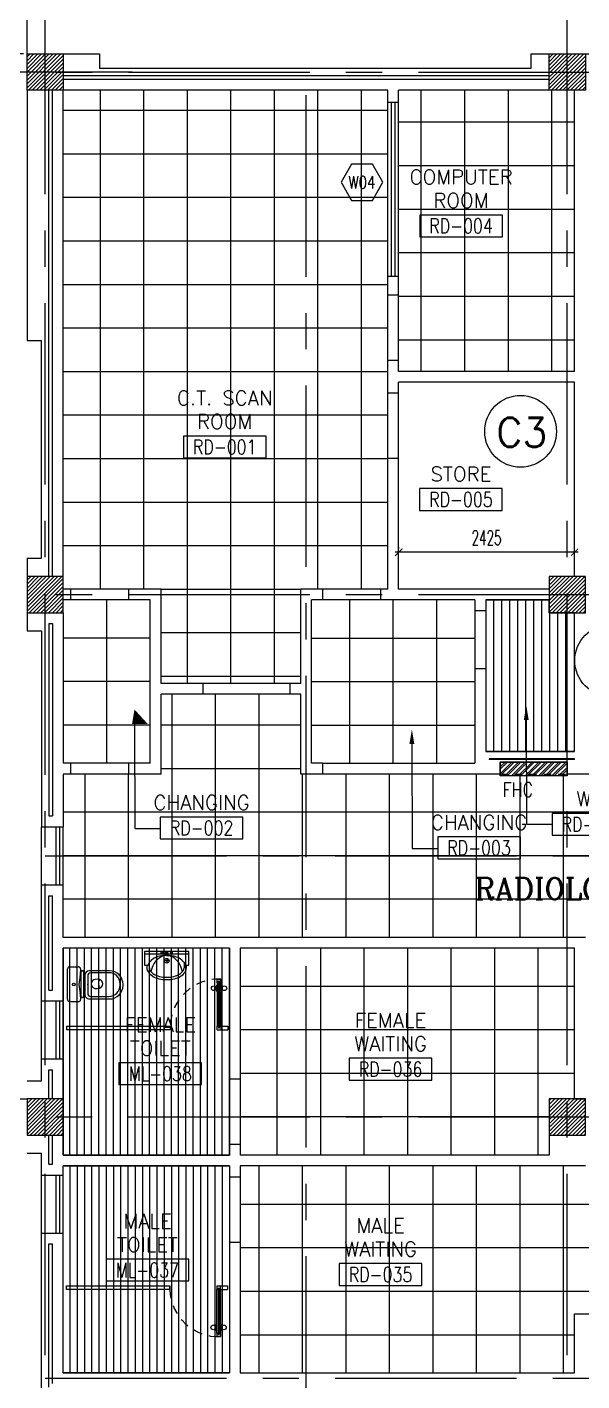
# Model space of a CAD drawing. Extents: x 417820 to 418166, y 43448 to 43632.
# Drawn here: x 417831.21 to 417838.86, y 43507.66 to 43526.31 of the extents above; entities that cross this region are included whole.
import ezdxf
from ezdxf.enums import TextEntityAlignment as Align

# ---------------------------------------------------------------- set-up
doc = ezdxf.new("R2010")
doc.units = 0
doc.header["$MEASUREMENT"] = 0
doc.header["$PDMODE"] = 3
doc.header["$PDSIZE"] = 0.1
for name, pattern in [('CENTERX2', [4, 2.5, -0.5, 0.5, -0.5]), ('HIDDEN', [0.375, 0.25, -0.125]), ('HIDDEN2', [0.1875, 0.125, -0.0625])]:
    doc.linetypes.add(name, pattern=pattern)
doc.layers.get('0').update_dxf_attribs({"linetype": 'CONTINUOUS'})
doc.layers.get('DEFPOINTS').update_dxf_attribs({"linetype": 'CONTINUOUS'})
for name, color, linetype in [('AX-DIM', 4, 'CONTINUOUS'), ('AXES', 11, 'CENTERX2'), ('CANOPY-LN', 3, 'CONTINUOUS'), ('CEILING', 4, 'CONTINUOUS'), ('ceiling-marker', 6, 'CONTINUOUS'), ('COL', 2, 'CONTINUOUS'), ('DIM', 4, 'CONTINUOUS'), ('DOOR', 11, 'CONTINUOUS'), ('FHC', 2, 'CONTINUOUS'), ('HAT', 8, 'CONTINUOUS'), ('IND-ES-TXT', 4, 'CONTINUOUS'), ('INSUL', 7, 'CONTINUOUS'), ('PART', 9, 'CONTINUOUS'), ('RM-BOX', 11, 'CONTINUOUS'), ('RM-IND', 5, 'CONTINUOUS'), ('RM-NAME', 11, 'CONTINUOUS'), ('RM-NO', 11, 'CONTINUOUS'), ('SHAFT', 7, 'CONTINUOUS'), ('SUNI-FUR', 3, 'CONTINUOUS'), ('TXT', 2, 'CONTINUOUS'), ('WALL', 2, 'CONTINUOUS'), ('WIN', 5, 'CONTINUOUS'), ('WIN-BOX', 3, 'CONTINUOUS'), ('WIN-NO', 5, 'CONTINUOUS')]:
    doc.layers.add(name, color=color, linetype=linetype)
doc.styles.add('ROMANC', font='romanc', dxfattribs={"height": 0.1})
doc.styles.add('ROMANS', font='ROMANS.shx', dxfattribs={"width": 0.6})
doc.dimstyles.new('STANDARD in', dxfattribs={"dimtxt": 0.2, "dimasz": 0.1, "dimexe": 0.07, "dimexo": 0.05, "dimgap": 0.1, "dimtad": 1, "dimdec": 0, "dimlfac": 1000, "dimzin": 0, "dimdsep": 46, "dimtxsty": 'ROMANS', "dimblk": 'ARCHTICK', "dimcen": 0.05, "dimdle": 0.05, "dimclrd": 4, "dimclre": 4, "dimclrt": 2, "dimadec": 0, "dimazin": 0, "dimtfac": 1, "dimtdec": 0, "dimtmove": 2, "dimatfit": 3, "dimldrblk": 'ARCHTICK', "dimfxl": 0, "dimtolj": 1, "dimtzin": 0, "dimarcsym": 0})

# ---------------------------------------------------------------- blocks, each defined once
blk = doc.blocks.new('_ARCHTICK')
at = {"color": 0, "linetype": 'ByBlock', "const_width": 0.15}
blk.add_lwpolyline([(-0.5, -0.5), (0.5, 0.5)], dxfattribs=at)
blk = doc.blocks.new('*D179')
at = {"layer": 'AX-DIM', "color": 4, "lineweight": -2}
for p, q in [((417831.207, 43525.809), (417831.207, 43538.007)), ((417906.523, 43536.567), (417906.523, 43538.007)), ((417831.157, 43537.937), (417906.573, 43537.937))]:
    blk.add_line(p, q, dxfattribs=at)
at = {"layer": 'DEFPOINTS', "color": 0}
for p in [(417906.523, 43537.937), (417906.523, 43536.517), (417831.207, 43525.759)]:
    blk.add_point(p, dxfattribs=at)
at = {"layer": 'AX-DIM', "color": 4, "lineweight": -2, "xscale": 0.1, "yscale": 0.1, "zscale": 0.1, "rotation": 180}
blk.add_blockref('_ARCHTICK', (417831.207, 43537.937), dxfattribs=at)
at = {"layer": 'AX-DIM', "color": 4, "lineweight": -2, "xscale": 0.1, "yscale": 0.1, "zscale": 0.1}
blk.add_blockref('_ARCHTICK', (417906.523, 43537.937), dxfattribs=at)
at = {"layer": 'AX-DIM', "color": 2, "insert": (417868.865, 43538.137), "char_height": 0.2, "attachment_point": 5, "style": 'ROMANS'}
blk.add_mtext('\\A1;75316', dxfattribs=at)
blk = doc.blocks.new('*D114')
at = {"layer": 'AX-DIM', "color": 4, "lineweight": -2}
for p, q in [((417831.157, 43525.944), (417821.235, 43525.944)), ((417821.305, 43466.574), (417821.305, 43525.994)), ((417831.157, 43466.624), (417821.235, 43466.624))]:
    blk.add_line(p, q, dxfattribs=at)
at = {"layer": 'DEFPOINTS', "color": 0}
for p in [(417821.305, 43525.944), (417831.207, 43525.944), (417831.207, 43466.624)]:
    blk.add_point(p, dxfattribs=at)
at = {"layer": 'AX-DIM', "color": 4, "lineweight": -2, "xscale": 0.1, "yscale": 0.1, "zscale": 0.1}
for p, rotation in [((417821.305, 43525.944), 90), ((417821.305, 43466.624), 270)]:
    blk.add_blockref('_ARCHTICK', p, dxfattribs=dict(at, rotation=rotation))
at = {"layer": 'AX-DIM', "color": 2, "insert": (417821.105, 43496.284), "char_height": 0.2, "attachment_point": 5, "rotation": 90, "style": 'ROMANS'}
blk.add_mtext('\\A1;59320', dxfattribs=at)
blk = doc.blocks.new('*D201')
at = {"layer": 'AX-DIM', "color": 4, "lineweight": -2}
for p, q in [((417825.982, 43522.464), (417825.982, 43538.007)), ((417831.207, 43525.809), (417831.207, 43538.007)), ((417825.932, 43537.937), (417831.257, 43537.937))]:
    blk.add_line(p, q, dxfattribs=at)
at = {"layer": 'DEFPOINTS', "color": 0}
for p in [(417831.207, 43537.937), (417831.207, 43525.759), (417825.982, 43522.414)]:
    blk.add_point(p, dxfattribs=at)
at = {"layer": 'AX-DIM', "color": 4, "lineweight": -2, "xscale": 0.1, "yscale": 0.1, "zscale": 0.1, "rotation": 180}
blk.add_blockref('_ARCHTICK', (417825.982, 43537.937), dxfattribs=at)
at = {"layer": 'AX-DIM', "color": 4, "lineweight": -2, "xscale": 0.1, "yscale": 0.1, "zscale": 0.1}
blk.add_blockref('_ARCHTICK', (417831.207, 43537.937), dxfattribs=at)
at = {"layer": 'AX-DIM', "color": 2, "insert": (417828.594, 43538.137), "char_height": 0.2, "attachment_point": 5, "style": 'ROMANS'}
blk.add_mtext('\\A1;5225', dxfattribs=at)
blk = doc.blocks.new('*X83')
at = {"color": 0}
for p, q in [((24139, 55110), (24630, 55601)), ((24139, 55164), (24577, 55601)), ((24139, 55217), (24524, 55601)), ((24139, 55270), (24471, 55601)), ((24139, 55323), (24418, 55601)), ((24139, 55376), (24365, 55601)), ((24139, 55429), (24312, 55601)), ((24139, 55482), (24258, 55601)), ((24139, 55535), (24205, 55601)), ((24139, 55588), (24152, 55601)), ((24183, 55101), (24639, 55557)), ((24236, 55101), (24639, 55504)), ((24289, 55101), (24639, 55451)), ((24342, 55101), (24639, 55398)), ((24395, 55101), (24639, 55345)), ((24448, 55101), (24639, 55292)), ((24501, 55101), (24639, 55239)), ((24554, 55101), (24639, 55186)), ((24607, 55101), (24639, 55133))]:
    blk.add_line(p, q, dxfattribs=at)
blk = doc.blocks.new('COL50')
at = {"layer": 'COL'}
blk.add_lwpolyline([(-250, 250), (-250, -250), (250, -250), (250, 250)], close=True, dxfattribs=at)
blk = doc.blocks.new('*X82')
at = {"color": 0}
for p, q in [((31339, 55151), (31789, 55601)), ((31339, 55204), (31736, 55601)), ((31339, 55257), (31683, 55601)), ((31339, 55310), (31630, 55601)), ((31339, 55363), (31577, 55601)), ((31339, 55416), (31524, 55601)), ((31339, 55469), (31471, 55601)), ((31339, 55522), (31418, 55601)), ((31339, 55575), (31365, 55601)), ((31342, 55101), (31839, 55598)), ((31395, 55101), (31839, 55545)), ((31448, 55101), (31839, 55492)), ((31501, 55101), (31839, 55439)), ((31554, 55101), (31839, 55386)), ((31607, 55101), (31839, 55333)), ((31660, 55101), (31839, 55280)), ((31713, 55101), (31839, 55227)), ((31766, 55101), (31839, 55174)), ((31820, 55101), (31839, 55121))]:
    blk.add_line(p, q, dxfattribs=at)
blk = doc.blocks.new('*X84')
at = {"color": 0}
for p, q in [((24139, 62323), (24617, 62801)), ((24139, 62376), (24564, 62801)), ((24139, 62429), (24511, 62801)), ((24139, 62482), (24458, 62801)), ((24139, 62535), (24405, 62801)), ((24139, 62588), (24352, 62801)), ((24139, 62641), (24299, 62801)), ((24139, 62694), (24246, 62801)), ((24139, 62747), (24193, 62801)), ((24170, 62301), (24639, 62770)), ((24223, 62301), (24639, 62717)), ((24276, 62301), (24639, 62664)), ((24329, 62301), (24639, 62611)), ((24382, 62301), (24639, 62558)), ((24435, 62301), (24639, 62505)), ((24488, 62301), (24639, 62452)), ((24541, 62301), (24639, 62399)), ((24595, 62301), (24639, 62346))]:
    blk.add_line(p, q, dxfattribs=at)
blk = doc.blocks.new('RM1')
at = {"layer": 'RM-BOX'}
blk.add_lwpolyline([(570, -200), (-570, -200), (-570, -500), (570, -500)], close=True, dxfattribs=at)
at = {"layer": 'RM-NAME', "style": 'ROMANS'}
for tag, p in [('ROOMNAME1', (0, 324)), ('ROOMNAME2', (0, 0))]:
    blk.add_attdef(tag, text='', height=200, dxfattribs=at).set_placement(p, align=Align.MIDDLE)
at = {"layer": 'RM-NO', "style": 'ROMANS', "width": 0.8}
blk.add_attdef('ROOMNO', text='', height=200, dxfattribs=at).set_placement((0, -350), align=Align.MIDDLE)
blk = doc.blocks.new('*X86')
at = {"color": 0}
for p, q in [((24139, 69535), (24605, 70001)), ((24139, 69589), (24552, 70001)), ((24139, 69642), (24499, 70001)), ((24139, 69695), (24446, 70001)), ((24139, 69748), (24393, 70001)), ((24139, 69801), (24340, 70001)), ((24139, 69854), (24287, 70001)), ((24139, 69907), (24234, 70001)), ((24139, 69960), (24180, 70001)), ((24158, 69501), (24639, 69982)), ((24211, 69501), (24639, 69929)), ((24264, 69501), (24639, 69876)), ((24317, 69501), (24639, 69823)), ((24370, 69501), (24639, 69770)), ((24423, 69501), (24639, 69717)), ((24476, 69501), (24639, 69664)), ((24529, 69501), (24639, 69611)), ((24582, 69501), (24639, 69558)), ((24635, 69501), (24639, 69505))]:
    blk.add_line(p, q, dxfattribs=at)
blk = doc.blocks.new('*X85')
at = {"color": 0}
for p, q in [((31339, 62310), (31830, 62801)), ((31339, 62364), (31777, 62801)), ((31339, 62417), (31724, 62801)), ((31339, 62470), (31671, 62801)), ((31339, 62523), (31618, 62801)), ((31339, 62576), (31565, 62801)), ((31339, 62629), (31512, 62801)), ((31339, 62682), (31458, 62801)), ((31339, 62735), (31405, 62801)), ((31339, 62788), (31352, 62801)), ((31383, 62301), (31839, 62757)), ((31436, 62301), (31839, 62704)), ((31489, 62301), (31839, 62651)), ((31542, 62301), (31839, 62598)), ((31595, 62301), (31839, 62545)), ((31648, 62301), (31839, 62492)), ((31701, 62301), (31839, 62439)), ((31754, 62301), (31839, 62386)), ((31807, 62301), (31839, 62333))]:
    blk.add_line(p, q, dxfattribs=at)
blk = doc.blocks.new('WW1')
at = {"layer": 'WIN-BOX'}
blk.add_lwpolyline([(144, -250), (289, 0), (144, 250), (-144, 250), (-289, 0), (-144, -250)], close=True, dxfattribs=at)
at = {"layer": 'WIN-NO', "style": 'ROMANS', "width": 0.8}
blk.add_attdef('W00', text='', height=170, dxfattribs=at).set_placement((0, 0), align=Align.MIDDLE)
blk = doc.blocks.new('*X87')
at = {"color": 0}
for p, q in [((31339, 69523), (31817, 70001)), ((31339, 69576), (31764, 70001)), ((31339, 69629), (31711, 70001)), ((31339, 69682), (31658, 70001)), ((31339, 69735), (31605, 70001)), ((31339, 69788), (31552, 70001)), ((31339, 69841), (31499, 70001)), ((31339, 69894), (31446, 70001)), ((31339, 69947), (31393, 70001)), ((31370, 69501), (31839, 69970)), ((31423, 69501), (31839, 69917)), ((31476, 69501), (31839, 69864)), ((31529, 69501), (31839, 69811)), ((31582, 69501), (31839, 69758)), ((31635, 69501), (31839, 69705)), ((31688, 69501), (31839, 69652)), ((31741, 69501), (31839, 69599)), ((31795, 69501), (31839, 69546))]:
    blk.add_line(p, q, dxfattribs=at)
blk = doc.blocks.new('2')
at = {"layer": 'SUNI-FUR', "linetype": 'Continuous'}
for p, q in [((0.014, 0.765), (0.004, 0.765)), ((-0.185, 0.576), (-0.185, 0.3)), ((-0.159, 0.57), (-0.159, 0.32)), ((0.016, 0.724), (-0.003, 0.724)), ((0.168, 0.32), (0.168, 0.57)), ((0.203, 0.3), (0.203, 0.576)), ((-0.065, 0.438), (-0.07, 0.406)), ((-0.07, 0.406), (-0.065, 0.375)), ((-0.005, 0.487), (-0.029, 0.481)), ((0.019, 0.481), (-0.005, 0.487)), ((0.06, 0.406), (0.055, 0.438)), ((0.057, 0.377), (0.06, 0.406)), ((-0.186, 0.199), (-0.186, 0.208)), ((-0.176, 0.218), (0.172, 0.218)), ((0.172, 0.189), (-0.176, 0.189)), ((-0.122, 0.237), (0.009, 0.237)), ((-0.113, 0.279), (0.008, 0.279)), ((-0.029, 0.331), (-0.005, 0.326)), ((-0.005, 0.326), (0.019, 0.331)), ((0.001, 0.279), (0.123, 0.279)), ((0.008, 0.279), (0.001, 0.279)), ((0.009, 0.237), (0.14, 0.237)), ((0.182, 0.208), (0.182, 0.199)), ((-0.241, 0.03), (-0.241, 0.15)), ((-0.211, 0.18), (-0.17, 0.18)), ((0.211, 0), (-0.211, 0)), ((0.174, 0.18), (0.211, 0.18)), ((0.174, 0.18), (0.174, 0.18)), ((0.241, 0.15), (0.241, 0.03))]:
    blk.add_line(p, q, dxfattribs=at)
blk.add_circle((0.002, 0.087), 0.0184, dxfattribs=at)
for centre, radius, start, end in [((0.004, 0.576), 0.189, 90, 180), ((0.014, 0.576), 0.189, 0, 90), ((-0.005, 0.57), 0.154, 90, 180), ((0.014, 0.57), 0.154, 0, 90), ((0.013, 0.412), 0.082, 141.0758, 161.504), ((0.013, 0.401), 0.082, 198.496, 218.9242), ((-0.007, 0.537), 0.112, 239.4234, 302.9162), ((0.002, 0.421), 0.0682, 117.1532, 141.0758), ((-0.012, 0.421), 0.0682, 38.9242, 62.8468), ((-0.023, 0.412), 0.082, 18.496, 38.9242), ((-0.029, 0.406), 0.0901, 321.0758, 341.504), ((-0.176, 0.208), 0.01, 90, 180), ((-0.176, 0.199), 0.01, 180, 270), ((-0.122, 0.3), 0.063, 180, 270), ((-0.116, 0.322), 0.0432, 183.5129, 273.5129), ((0.002, 0.392), 0.0682, 218.9242, 242.8468), ((-0.012, 0.392), 0.0682, 297.1532, 321.0758), ((0.125, 0.322), 0.0432, 266.4871, 356.4871), ((0.14, 0.3), 0.063, 270, 0), ((0.172, 0.208), 0.01, 0, 90), ((0.172, 0.199), 0.01, 270, 0), ((-0.211, 0.15), 0.03, 90, 180), ((-0.211, 0.03), 0.03, 180, 270), ((-0.201, -0.252), 0.433, 79.7535, 85.8109), ((0.075, 1.126), 0.973, 258.1938, 265.7347), ((-0.07, 1.126), 0.973, 274.2653, 281.8062), ((0.206, -0.252), 0.433, 94.1891, 100.2465), ((0.211, 0.15), 0.03, 0, 90), ((0.211, 0.03), 0.03, 270, 0)]:
    blk.add_arc(centre, radius, start, end, dxfattribs=at)
blk = doc.blocks.new('3')
at = {"layer": 'SUNI-FUR', "linetype": 'Continuous'}
for p, q in [((-0.304, 0), (-0.304, -0.192)), ((0.304, 0), (-0.304, 0)), ((0.304, -0.192), (0.304, 0)), ((0.304, -0.039), (-0.304, -0.039)), ((-0.254, -0.192), (-0.239, -0.15)), ((-0.239, -0.228), (-0.239, -0.15)), ((0.032, -0.13), (-0.032, -0.13)), ((0.016, -0.021), (-0.015, -0.021)), ((0, -0.005), (0, -0.037)), ((0, -0.098), (0, -0.162)), ((0.239, -0.15), (0.254, -0.192)), ((0.239, -0.15), (0.239, -0.228)), ((-0.304, -0.192), (-0.254, -0.192)), ((-0.271, -0.228), (-0.271, -0.192)), ((0.254, -0.192), (0.304, -0.192)), ((0.271, -0.192), (0.271, -0.228))]:
    blk.add_line(p, q, dxfattribs=at)
for centre, radius in [((-0.065, -0.021), 0.0124), ((0, -0.13), 0.0325), ((0, -0.021), 0.0155), ((0.065, -0.021), 0.0124)]:
    blk.add_circle(centre, radius, dxfattribs=at)
for centre, radius, start, end in [((-0.085, -0.267), 0.193, 117.0377, 142.6695), ((0.104, -0.343), 0.328, 144.0392, 163.2739), ((-0.028, -0.365), 0.307, 103.0865, 118.1878), ((0.054, -0.312), 0.27, 118.7422, 143.0578), ((-0.008, -0.528), 0.47, 89.0532, 100.9895), ((-0.012, -0.189), 0.13, 84.8536, 119.4454), ((0, -0.527), 0.469, 78.0637, 90), ((0.003, -0.228), 0.168, 61.4441, 91.1678), ((-0.04, -0.297), 0.25, 35.9608, 60.2764), ((0.034, -0.367), 0.306, 62.9623, 78.0637), ((-0.104, -0.343), 0.328, 16.7261, 35.9608), ((0.085, -0.267), 0.193, 37.3305, 62.9623), ((-0.191, -0.235), 0.0807, 174.5539, 214.673), ((-0.083, -0.16), 0.212, 214.673, 239.0867), ((-0.187, -0.234), 0.0525, 173.0893, 213.2084), ((-0.083, -0.16), 0.18, 214.673, 239.0867), ((0.204, -0.373), 0.433, 163.2739, 167.375), ((-0.035, -0.081), 0.305, 239.0867, 256.0699), ((-0.035, -0.081), 0.272, 239.0867, 256.0699), ((0, 0.062), 0.419, 256.0699, 270), ((0, 0.062), 0.419, 270, 283.9301), ((0.035, -0.081), 0.272, 283.9301, 300.9133), ((0.035, -0.081), 0.305, 283.9301, 300.9133), ((0.089, -0.171), 0.167, 300.9133, 325.327), ((0.089, -0.171), 0.2, 300.9133, 325.327), ((-0.204, -0.373), 0.433, 12.7359, 16.7261), ((0.171, -0.228), 0.068, 325.327, 0), ((0.171, -0.228), 0.101, 325.327, 0), ((0, 0.062), 0.452, 256.0699, 270), ((0, 0.062), 0.452, 270, 283.9301)]:
    blk.add_arc(centre, radius, start, end, dxfattribs=at)
blk = doc.blocks.new('*D145')
at = {"layer": 'DEFPOINTS', "color": 0}
for p in [(417836.332, 43519.077), (417836.332, 43519.077), (417838.757, 43519.077)]:
    blk.add_point(p, dxfattribs=at)
at = {"layer": 'DIM', "color": 4, "lineweight": -2}
for p, q in [((417836.332, 43519.127), (417836.332, 43519.147)), ((417838.757, 43519.127), (417838.757, 43519.147)), ((417838.807, 43519.077), (417836.282, 43519.077))]:
    blk.add_line(p, q, dxfattribs=at)
at = {"layer": 'DIM', "color": 4, "lineweight": -2, "xscale": 0.1, "yscale": 0.1, "zscale": 0.1, "rotation": 180}
blk.add_blockref('_ARCHTICK', (417836.332, 43519.077), dxfattribs=at)
at = {"layer": 'DIM', "color": 4, "lineweight": -2, "xscale": 0.1, "yscale": 0.1, "zscale": 0.1}
blk.add_blockref('_ARCHTICK', (417838.757, 43519.077), dxfattribs=at)
at = {"layer": 'DIM', "color": 2, "insert": (417837.544, 43519.277), "char_height": 0.2, "attachment_point": 5, "style": 'ROMANS'}
blk.add_mtext('\\A1;2425', dxfattribs=at)

msp = doc.modelspace()

# ---------------------------------------------------------------- hatches: boundary and pattern name
at = {"layer": 'FHC', "linetype": 'ByBlock', "ltscale": 0.3}
h = msp.add_hatch(dxfattribs=at)
h.set_pattern_fill('ANSI32', color=11, scale=175, style=0)
h.set_pattern_definition([(44.999998, (417605.53738, 43484.94332), (-0.046403885, 0.046403882), []), (44.999998, (417605.56832, 43484.94332), (-0.046403885, 0.046403882), [])])
h.paths.add_polyline_path([(417838.6536, 43515.9943), (417838.6536, 43516.1843), (417837.7336, 43516.1843), (417837.7336, 43515.9943)])
h.paths.add_polyline_path([(417837.521, 43515.5732), (417837.521, 43515.994), (417837.7835, 43515.994), (417837.7835, 43515.5732)], flags=9)

# ---------------------------------------------------------------- linework, layer by layer
at = {"layer": 'AXES'}
for p, q in [((417831.4566, 43460.01), (417831.4566, 43538.4875)), ((417838.6566, 43460.01), (417838.6566, 43538.4875)), ((417820.6052, 43525.6943), (417889.6966, 43525.6943)), ((417832.6566, 43525.6943), (417830.2302, 43525.6943)), ((417835.0566, 43466.8743), (417835.0566, 43525.6943)), ((417820.6052, 43518.4943), (417889.6966, 43518.4943)), ((417831.4566, 43514.8943), (417889.6966, 43514.8943)), ((417820.6052, 43511.2943), (417889.6966, 43511.2943)), ((417831.4566, 43507.6943), (417889.6966, 43507.6943))]:
    msp.add_line(p, q, dxfattribs=at)
at = {"layer": 'CANOPY-LN', "linetype": 'HIDDEN2'}
msp.add_line((417829.0566, 43511.5443), (417831.2066, 43511.5443), dxfattribs=at)
at = {"layer": 'CANOPY-LN', "linetype": 'HIDDEN2', "ltscale": 1.5}
msp.add_line((417829.0566, 43511.5443), (417831.2066, 43511.5443), dxfattribs=at)
at = {"layer": 'CEILING'}
for p, q in [((417832.2191, 43518.5693), (417832.2191, 43525.4443)), ((417832.8191, 43518.5693), (417832.8191, 43525.4443)), ((417833.4191, 43517.2693), (417833.4191, 43525.4443)), ((417834.0191, 43517.2693), (417834.0191, 43525.4443)), ((417834.6191, 43517.2693), (417834.6191, 43525.4443)), ((417835.2191, 43518.5693), (417835.2191, 43525.4443)), ((417835.8191, 43518.5693), (417835.8191, 43525.4443)), ((417836.6441, 43521.5693), (417836.6441, 43525.4443)), ((417837.2441, 43521.5693), (417837.2441, 43525.4443)), ((417837.8441, 43521.5693), (417837.8441, 43525.4443)), ((417838.4441, 43521.5693), (417838.4441, 43525.4443)), ((417831.7066, 43525.1693), (417836.1816, 43525.1693)), ((417836.3316, 43525.0068), (417838.7566, 43525.0068)), ((417831.7066, 43524.5693), (417836.1816, 43524.5693)), ((417836.3316, 43524.4068), (417838.7566, 43524.4068)), ((417831.7066, 43523.9693), (417836.1816, 43523.9693)), ((417836.3316, 43523.8068), (417838.7566, 43523.8068)), ((417831.7066, 43523.3693), (417836.1816, 43523.3693)), ((417836.3316, 43523.2068), (417838.7566, 43523.2068)), ((417831.7066, 43522.7693), (417836.1816, 43522.7693)), ((417836.3316, 43522.6068), (417838.7566, 43522.6068)), ((417831.7066, 43522.1693), (417836.1816, 43522.1693)), ((417836.3316, 43522.0068), (417838.7566, 43522.0068)), ((417831.7066, 43521.5693), (417836.1816, 43521.5693)), ((417831.7066, 43520.9693), (417836.1816, 43520.9693)), ((417831.7066, 43520.3693), (417836.1816, 43520.3693)), ((417831.7066, 43519.7693), (417836.1816, 43519.7693)), ((417831.7066, 43519.1693), (417836.1816, 43519.1693)), ((417833.0566, 43518.5693), (417834.9816, 43518.5693)), ((417832.3066, 43516.1693), (417832.3066, 43518.4193)), ((417835.6566, 43516.1693), (417835.6566, 43518.4193)), ((417836.2566, 43516.1693), (417836.2566, 43518.4193)), ((417836.8566, 43516.1693), (417836.8566, 43518.4193)), ((417837.6416, 43518.4193), (417837.6416, 43516.3293)), ((417837.7516, 43518.4193), (417837.7516, 43516.3293)), ((417837.8616, 43518.4193), (417837.8616, 43516.3293)), ((417837.9716, 43518.4193), (417837.9716, 43516.3293)), ((417838.0816, 43518.4193), (417838.0816, 43516.3293)), ((417838.1916, 43518.4193), (417838.1916, 43516.3293)), ((417838.3016, 43518.4193), (417838.3016, 43516.3293)), ((417838.4116, 43518.2443), (417838.4116, 43516.3293)), ((417838.5216, 43518.2443), (417838.5216, 43516.3293)), ((417838.6316, 43518.2443), (417838.6316, 43516.3293)), ((417832.9066, 43517.8943), (417831.7066, 43517.8943)), ((417833.0566, 43517.9693), (417834.9816, 43517.9693)), ((417835.1316, 43517.8943), (417837.3816, 43517.8943)), ((417832.9066, 43517.2943), (417831.7066, 43517.2943)), ((417833.0566, 43517.3693), (417834.9816, 43517.3693)), ((417835.1316, 43517.2943), (417837.3816, 43517.2943)), ((417833.2066, 43513.7693), (417833.2066, 43517.1193)), ((417833.8066, 43513.7693), (417833.8066, 43517.1193)), ((417834.4066, 43513.7693), (417834.4066, 43517.1193)), ((417832.9066, 43516.6943), (417831.7066, 43516.6943)), ((417834.9816, 43516.6943), (417833.0566, 43516.6943)), ((417835.1316, 43516.6943), (417837.3816, 43516.6943)), ((417832.0066, 43513.7693), (417832.0066, 43516.0193)), ((417832.6066, 43513.7693), (417832.6066, 43516.0193)), ((417834.9816, 43516.0943), (417833.0566, 43516.0943)), ((417835.0066, 43513.7693), (417835.0066, 43516.0193)), ((417835.6066, 43513.7693), (417835.6066, 43516.0193)), ((417836.2066, 43513.7693), (417836.2066, 43516.0193)), ((417836.8066, 43513.7693), (417836.8066, 43516.0193)), ((417837.4066, 43513.7693), (417837.4066, 43516.0193)), ((417838.0066, 43513.7693), (417838.0066, 43516.0193)), ((417838.6066, 43513.7693), (417838.6066, 43516.0193)), ((417858.7285, 43515.4943), (417831.7066, 43515.4943)), ((417858.7285, 43514.8943), (417831.7066, 43514.8943)), ((417858.7285, 43514.2943), (417831.7066, 43514.2943)), ((417831.7966, 43510.7693), (417831.7966, 43513.6193)), ((417831.8966, 43510.7693), (417831.8966, 43513.6193)), ((417831.9966, 43510.7693), (417831.9966, 43513.6193)), ((417832.0966, 43510.7693), (417832.0966, 43513.6193)), ((417832.0966, 43510.7693), (417832.0966, 43513.6193)), ((417832.1966, 43510.7693), (417832.1966, 43513.6193)), ((417832.2966, 43510.7693), (417832.2966, 43513.6193)), ((417832.3966, 43510.7693), (417832.3966, 43513.6193)), ((417832.3966, 43510.7693), (417832.3966, 43513.6193)), ((417832.4966, 43510.7693), (417832.4966, 43513.6193)), ((417832.5966, 43510.7693), (417832.5966, 43513.6193)), ((417832.6966, 43510.7693), (417832.6966, 43513.6193)), ((417832.7966, 43510.7693), (417832.7966, 43513.6193)), ((417832.8966, 43510.7693), (417832.8966, 43513.6193)), ((417832.9966, 43510.7693), (417832.9966, 43513.6193)), ((417833.0966, 43510.7693), (417833.0966, 43513.6193)), ((417833.1966, 43510.7693), (417833.1966, 43513.6193)), ((417833.2966, 43510.7693), (417833.2966, 43513.6193)), ((417833.3966, 43510.7693), (417833.3966, 43513.6193)), ((417833.4966, 43510.7693), (417833.4966, 43513.6193)), ((417833.5966, 43510.7693), (417833.5966, 43513.6193)), ((417833.6966, 43510.7693), (417833.6966, 43513.6193)), ((417833.7966, 43510.7693), (417833.7966, 43513.6193)), ((417833.8966, 43510.7693), (417833.8966, 43513.6193)), ((417834.6516, 43513.6193), (417834.6516, 43510.7693)), ((417835.2516, 43513.6193), (417835.2516, 43510.7693)), ((417835.8516, 43513.6193), (417835.8516, 43510.7693)), ((417836.4516, 43513.6193), (417836.4516, 43510.7693)), ((417837.0516, 43513.6193), (417837.0516, 43510.7693)), ((417837.6516, 43513.6193), (417837.6516, 43510.7693)), ((417838.2516, 43513.6193), (417838.2516, 43510.7693)), ((417838.7566, 43513.0943), (417834.1466, 43513.0943)), ((417838.7566, 43512.4943), (417834.1466, 43512.4943)), ((417838.7566, 43511.8943), (417834.1466, 43511.8943)), ((417838.4066, 43511.2943), (417834.1466, 43511.2943)), ((417831.7966, 43510.6193), (417831.7966, 43507.7693)), ((417831.8966, 43510.6193), (417831.8966, 43507.7693)), ((417831.9966, 43510.6193), (417831.9966, 43507.7693)), ((417832.0966, 43510.6193), (417832.0966, 43507.7693)), ((417832.0966, 43510.6193), (417832.0966, 43507.7693)), ((417832.1966, 43510.6193), (417832.1966, 43507.7693)), ((417832.2966, 43510.6193), (417832.2966, 43507.7693)), ((417832.3966, 43510.6193), (417832.3966, 43507.7693)), ((417832.3966, 43510.6193), (417832.3966, 43507.7693)), ((417832.4966, 43510.6193), (417832.4966, 43507.7693)), ((417832.5966, 43510.6193), (417832.5966, 43507.7693)), ((417832.6966, 43510.6193), (417832.6966, 43507.7693)), ((417832.7966, 43510.6193), (417832.7966, 43507.7693)), ((417832.8966, 43510.6193), (417832.8966, 43507.7693)), ((417832.9966, 43510.6193), (417832.9966, 43507.7693)), ((417833.0966, 43510.6193), (417833.0966, 43507.7693)), ((417833.1966, 43510.6193), (417833.1966, 43507.7693)), ((417833.2966, 43510.6193), (417833.2966, 43507.7693)), ((417833.3966, 43510.6193), (417833.3966, 43507.7693)), ((417833.4966, 43510.6193), (417833.4966, 43507.7693)), ((417833.5966, 43510.6193), (417833.5966, 43507.7693)), ((417833.6966, 43510.6193), (417833.6966, 43507.7693)), ((417833.7966, 43510.6193), (417833.7966, 43507.7693)), ((417833.8966, 43510.6193), (417833.8966, 43507.7693)), ((417833.9966, 43510.6193), (417833.9966, 43507.7693)), ((417834.4066, 43507.7693), (417834.4066, 43510.6193)), ((417835.0066, 43507.7693), (417835.0066, 43510.6193)), ((417835.6066, 43507.7693), (417835.6066, 43510.6193)), ((417836.2066, 43507.7693), (417836.2066, 43510.6193)), ((417836.8066, 43507.7693), (417836.8066, 43510.6193)), ((417837.4066, 43507.7693), (417837.4066, 43510.6193)), ((417838.0066, 43507.7693), (417838.0066, 43510.6193)), ((417838.6066, 43507.7693), (417838.6066, 43510.6193)), ((417834.1466, 43510.0943), (417840.9816, 43510.0943)), ((417834.1466, 43509.4943), (417840.9816, 43509.4943)), ((417834.1466, 43508.8943), (417840.9816, 43508.8943)), ((417834.1466, 43508.2943), (417838.7566, 43508.2943))]:
    msp.add_line(p, q, dxfattribs=at)
for points in [[(417837.5316, 43518.4193), (417837.5316, 43516.3293), (417838.7566, 43516.3293), (417838.7566, 43518.2443), (417838.4066, 43518.2443), (417838.4066, 43518.4193)], [(417831.7066, 43510.7693), (417833.9966, 43510.7693), (417833.9966, 43513.6193), (417831.7066, 43513.6193)], [(417831.7066, 43510.6193), (417833.9966, 43510.6193), (417833.9966, 43507.7693), (417831.7066, 43507.7693)]]:
    msp.add_lwpolyline(points, close=True, dxfattribs=at)
at = {"layer": 'ceiling-marker', "color": 2}
for centre in [(417838.0133, 43520.7432), (417839.2556, 43517.5847)]:
    msp.add_circle(centre, 0.4949, dxfattribs=at)
at = {"layer": 'COL'}
for points in [[(417831.2066, 43525.4443), (417831.2066, 43525.9443), (417831.7066, 43525.9443), (417831.7066, 43525.4443)], [(417838.4066, 43525.4443), (417838.4066, 43525.9443), (417838.9066, 43525.9443), (417838.9066, 43525.4443)]]:
    msp.add_lwpolyline(points, close=True, dxfattribs=at)
at = {"layer": 'DOOR', "linetype": 'ByBlock'}
for p, q in [((417833.8294, 43513.1451), (417833.8294, 43513.1951)), ((417833.8294, 43513.1951), (417833.8794, 43513.1951)), ((417833.8794, 43513.1951), (417833.8294, 43513.1951)), ((417833.8294, 43513.1451), (417833.8294, 43512.5451)), ((417833.8464, 43513.1451), (417833.8294, 43513.1451)), ((417833.8464, 43513.1451), (417833.8464, 43513.1651)), ((417833.8624, 43513.1651), (417833.8464, 43513.1651)), ((417833.8464, 43512.5451), (417833.8464, 43513.1451)), ((417833.8624, 43513.1451), (417833.8624, 43513.1651)), ((417833.8624, 43512.5451), (417833.8624, 43513.1451)), ((417833.8794, 43513.1451), (417833.8624, 43513.1451)), ((417833.8794, 43513.1451), (417833.8794, 43513.1951)), ((417833.8794, 43512.5451), (417833.8794, 43513.1451)), ((417833.8132, 43513.1002), (417833.8132, 43513.0354)), ((417833.8222, 43513.1002), (417833.8132, 43513.1002)), ((417833.8222, 43513.0354), (417833.8132, 43513.0354)), ((417833.8222, 43513.0228), (417833.8222, 43513.1128)), ((417833.8294, 43513.1128), (417833.8222, 43513.1128)), ((417833.8222, 43513.1002), (417833.8222, 43513.0354)), ((417833.8294, 43513.0228), (417833.8222, 43513.0228)), ((417833.8794, 43513.1128), (417833.8866, 43513.1128)), ((417833.8794, 43513.0228), (417833.8866, 43513.0228)), ((417833.8866, 43513.0228), (417833.8866, 43513.1128)), ((417833.8866, 43513.1002), (417833.8866, 43513.0354)), ((417833.8866, 43513.1002), (417833.8956, 43513.1002)), ((417833.8866, 43513.0354), (417833.8956, 43513.0354)), ((417833.8956, 43513.1002), (417833.8956, 43513.0354)), ((417833.8294, 43512.4951), (417833.8294, 43512.5451)), ((417833.8294, 43512.5451), (417833.8464, 43512.5451)), ((417833.8294, 43512.4951), (417833.8794, 43512.4951)), ((417833.8464, 43512.5451), (417833.8464, 43512.5251)), ((417833.8464, 43512.5251), (417833.8624, 43512.5251)), ((417833.8624, 43512.5251), (417833.8624, 43512.5451)), ((417833.8624, 43512.5451), (417833.8794, 43512.5451)), ((417833.8239, 43508.967), (417833.8239, 43508.917)), ((417833.8239, 43508.967), (417833.8739, 43508.967)), ((417833.8239, 43508.317), (417833.8239, 43508.917)), ((417833.8239, 43508.917), (417833.8409, 43508.917)), ((417833.8409, 43508.917), (417833.8409, 43508.937)), ((417833.8409, 43508.937), (417833.8569, 43508.937)), ((417833.8409, 43508.917), (417833.8409, 43508.317)), ((417833.8569, 43508.937), (417833.8569, 43508.917)), ((417833.8569, 43508.917), (417833.8569, 43508.317)), ((417833.8569, 43508.917), (417833.8739, 43508.917)), ((417833.8739, 43508.917), (417833.8739, 43508.317)), ((417833.8077, 43508.362), (417833.8077, 43508.4268)), ((417833.8167, 43508.4268), (417833.8077, 43508.4268)), ((417833.8167, 43508.362), (417833.8077, 43508.362)), ((417833.8167, 43508.4394), (417833.8167, 43508.3494)), ((417833.8239, 43508.4394), (417833.8167, 43508.4394)), ((417833.8167, 43508.362), (417833.8167, 43508.4268)), ((417833.8239, 43508.3494), (417833.8167, 43508.3494)), ((417833.8239, 43508.317), (417833.8239, 43508.267)), ((417833.8409, 43508.317), (417833.8239, 43508.317)), ((417833.8409, 43508.317), (417833.8409, 43508.297)), ((417833.8569, 43508.297), (417833.8409, 43508.297)), ((417833.8569, 43508.317), (417833.8569, 43508.297)), ((417833.8739, 43508.317), (417833.8569, 43508.317)), ((417833.8739, 43508.4394), (417833.8811, 43508.4394)), ((417833.8739, 43508.3494), (417833.8811, 43508.3494)), ((417833.8739, 43508.317), (417833.8739, 43508.267)), ((417833.8811, 43508.4394), (417833.8811, 43508.3494)), ((417833.8811, 43508.362), (417833.8811, 43508.4268)), ((417833.8811, 43508.4268), (417833.8901, 43508.4268)), ((417833.8811, 43508.362), (417833.8901, 43508.362)), ((417833.8901, 43508.362), (417833.8901, 43508.4268)), ((417833.8239, 43508.267), (417833.8739, 43508.267)), ((417833.8739, 43508.267), (417833.8239, 43508.267))]:
    msp.add_line(p, q, dxfattribs=at)
at = {"layer": 'DOOR', "color": 0, "linetype": 'ByBlock'}
for p, q in [((417833.8794, 43512.5451), (417833.8794, 43512.4951)), ((417833.8739, 43508.917), (417833.8739, 43508.967))]:
    msp.add_line(p, q, dxfattribs=at)
at = {"layer": 'DOOR', "linetype": 'ByBlock'}
for centre in [(417833.7808, 43513.0678), (417833.9283, 43513.0678), (417833.7754, 43508.3944), (417833.9224, 43508.3944)]:
    msp.add_circle(centre, 0.0324, dxfattribs=at)
at = {"layer": 'DOOR', "linetype": 'HIDDEN', "ltscale": 0.5}
for centre, start, end in [((417833.8544, 43512.5201), 87.8789, 177.8789), ((417833.8489, 43508.942), 182.1211, 272.1211)]:
    msp.add_arc(centre, 0.6755, start, end, dxfattribs=at)
at = {"layer": 'FHC', "linetype": 'ByBlock', "ltscale": 0.3}
for p, q in [((417837.7336, 43516.1843), (417838.6536, 43516.1843)), ((417837.7336, 43515.9943), (417837.7336, 43516.1843)), ((417838.6536, 43516.1843), (417838.6536, 43515.9943)), ((417838.6536, 43515.9943), (417837.7336, 43515.9943))]:
    msp.add_line(p, q, dxfattribs=at)
at = {"layer": 'INSUL'}
for p, q in [((417838.4066, 43525.6443), (417831.7066, 43525.6443)), ((417838.4066, 43525.5943), (417831.7066, 43525.5943)), ((417831.5066, 43518.7443), (417831.5066, 43525.4443)), ((417831.5566, 43518.7443), (417831.5566, 43525.4443)), ((417831.5066, 43518.0943), (417831.5566, 43518.0943)), ((417831.5066, 43518.0943), (417831.5066, 43515.4443)), ((417831.5566, 43518.0943), (417831.5566, 43515.4443)), ((417831.5066, 43515.4443), (417831.5566, 43515.4443)), ((417831.5066, 43514.3443), (417831.5566, 43514.3443)), ((417831.5066, 43513.0443), (417831.5066, 43514.3443)), ((417831.5566, 43513.0443), (417831.5566, 43514.3443)), ((417831.5066, 43513.0443), (417831.5566, 43513.0443)), ((417831.5066, 43511.5443), (417831.5066, 43511.9443)), ((417831.5066, 43511.9443), (417831.5566, 43511.9443)), ((417831.5566, 43511.5443), (417831.5566, 43511.9443)), ((417831.5066, 43510.6443), (417831.5066, 43511.0443)), ((417831.5566, 43510.6443), (417831.5566, 43511.0443)), ((417831.5066, 43510.6443), (417831.5566, 43510.6443)), ((417831.5066, 43507.5693), (417831.5066, 43509.5443)), ((417831.5066, 43509.5443), (417831.5566, 43509.5443)), ((417831.5566, 43507.6193), (417831.5566, 43509.5443))]:
    msp.add_line(p, q, dxfattribs=at)
at = {"layer": 'PART'}
for p, q in [((417833.1794, 43512.5451), (417833.1794, 43512.4951)), ((417833.8794, 43512.5451), (417833.9776, 43512.5451)), ((417833.8794, 43512.4951), (417833.9776, 43512.4951)), ((417833.9776, 43512.5451), (417833.9776, 43512.4951)), ((417833.1739, 43508.917), (417833.1739, 43508.967)), ((417833.8739, 43508.967), (417833.9722, 43508.967)), ((417833.8739, 43508.917), (417833.9722, 43508.917)), ((417833.9722, 43508.967), (417833.9722, 43508.917))]:
    msp.add_line(p, q, dxfattribs=at)
for points in [[(417833.1794, 43512.5451), (417833.1794, 43512.4951), (417831.7567, 43512.4951), (417831.7567, 43512.5451)], [(417833.1739, 43508.967), (417833.1739, 43508.917), (417831.7488, 43508.917), (417831.7488, 43508.967)]]:
    msp.add_lwpolyline(points, close=True, dxfattribs=at)
at = {"layer": 'RM-IND'}
for p, q in [((417832.6882, 43516.7101), (417832.6932, 43515.2703)), ((417838.0915, 43516.7675), (417838.0965, 43515.3277)), ((417836.5142, 43516.4357), (417836.5191, 43514.9959)), ((417832.6932, 43515.2703), (417833.0443, 43515.2703)), ((417838.0965, 43515.3277), (417838.4476, 43515.3277)), ((417836.5191, 43514.9959), (417836.8703, 43514.9959))]:
    msp.add_line(p, q, dxfattribs=at)
for points in [[(417832.6549, 43516.7101), (417832.8715, 43516.7101), (417832.6882, 43516.9101)], [(417838.0582, 43516.7675), (417838.1248, 43516.7675), (417838.0915, 43516.9675)], [(417836.4808, 43516.4357), (417836.5475, 43516.4357), (417836.5142, 43516.6357)]]:
    msp.add_solid(points, dxfattribs=at)
at = {"layer": 'WALL'}
for p, q in [((417831.7066, 43525.9443), (417832.2066, 43525.9443)), ((417832.2066, 43525.9443), (417832.2066, 43525.7443)), ((417838.156, 43525.9443), (417838.156, 43525.7443)), ((417838.156, 43525.9443), (417839.1566, 43525.9443)), ((417838.156, 43525.7443), (417832.2066, 43525.7443)), ((417831.2066, 43525.4443), (417831.2066, 43521.9943)), ((417836.1816, 43525.4443), (417831.7066, 43525.4443)), ((417831.7066, 43518.7443), (417831.7066, 43525.4443)), ((417836.1816, 43525.2818), (417836.1816, 43525.4443)), ((417836.1816, 43525.2818), (417836.3316, 43525.2818)), ((417838.4066, 43525.4443), (417836.3316, 43525.4443)), ((417836.3316, 43525.2818), (417836.3316, 43525.4443)), ((417838.7566, 43521.5693), (417838.7566, 43525.4443)), ((417838.7566, 43522.1693), (417838.7566, 43525.4443)), ((417836.1816, 43522.8818), (417836.3316, 43522.8818)), ((417836.1816, 43521.7193), (417836.1816, 43522.8818)), ((417836.3316, 43521.7193), (417836.3316, 43522.8818)), ((417836.3316, 43522.6193), (417836.1816, 43522.6193)), ((417831.2066, 43521.9943), (417831.4066, 43521.9943)), ((417831.4066, 43518.9943), (417831.4066, 43521.9943)), ((417836.3316, 43521.7193), (417836.1816, 43521.7193)), ((417836.1816, 43521.2693), (417836.1816, 43521.7193)), ((417836.3316, 43521.5693), (417836.3316, 43521.7193)), ((417838.7566, 43521.5693), (417836.3316, 43521.5693)), ((417838.7566, 43521.4193), (417836.3316, 43521.4193)), ((417836.3316, 43521.2693), (417836.3316, 43521.4193)), ((417838.7566, 43518.7443), (417838.7566, 43521.4193)), ((417836.1816, 43518.5693), (417836.1816, 43521.2693)), ((417836.3316, 43521.2693), (417836.1816, 43521.2693)), ((417836.3316, 43518.5693), (417836.3316, 43521.2693)), ((417836.3316, 43520.3693), (417836.1816, 43520.3693)), ((417831.2066, 43518.9943), (417831.4066, 43518.9943)), ((417831.2066, 43518.9943), (417831.2066, 43517.9943)), ((417831.8066, 43518.5693), (417831.7066, 43518.5693)), ((417831.8066, 43518.5693), (417831.8066, 43518.4193)), ((417833.0566, 43518.5693), (417831.8066, 43518.5693)), ((417832.6066, 43518.5693), (417832.6066, 43518.4193)), ((417833.0566, 43517.2693), (417833.0566, 43518.5693)), ((417835.2816, 43518.5693), (417834.9816, 43518.5693)), ((417834.9816, 43517.2693), (417834.9816, 43518.5693)), ((417835.2816, 43518.5693), (417835.2816, 43518.4193)), ((417836.1816, 43518.5693), (417835.2816, 43518.5693)), ((417836.0816, 43518.5693), (417836.0816, 43518.4193)), ((417838.4066, 43518.5693), (417836.3316, 43518.5693)), ((417831.8066, 43518.4193), (417831.7066, 43518.4193)), ((417832.9066, 43518.4193), (417831.8066, 43518.4193)), ((417832.9066, 43516.1693), (417832.9066, 43518.4193)), ((417835.2816, 43518.4193), (417835.1316, 43518.4193)), ((417835.1316, 43516.1693), (417835.1316, 43518.4193)), ((417837.3816, 43518.4193), (417835.2816, 43518.4193)), ((417837.3816, 43518.4193), (417837.3816, 43518.2693)), ((417837.5316, 43518.4193), (417837.5316, 43518.2693)), ((417837.5316, 43518.4193), (417838.4066, 43518.4193)), ((417831.7066, 43518.2443), (417831.7066, 43516.1693)), ((417837.5316, 43518.2693), (417837.3816, 43518.2693)), ((417837.3816, 43518.2693), (417837.3816, 43516.1693)), ((417837.5316, 43518.2693), (417837.5316, 43516.3293)), ((417838.7566, 43516.3293), (417838.7566, 43518.2443)), ((417831.2066, 43517.9943), (417831.4066, 43517.9943)), ((417831.4066, 43517.9943), (417831.4066, 43515.2943)), ((417837.5316, 43517.4693), (417837.3816, 43517.4693)), ((417834.8316, 43517.2693), (417833.0566, 43517.2693)), ((417833.6316, 43517.2693), (417833.6316, 43517.1193)), ((417834.9816, 43517.2693), (417834.8316, 43517.2693)), ((417834.8316, 43517.2693), (417834.8316, 43517.1193)), ((417834.8316, 43517.1193), (417833.0566, 43517.1193)), ((417833.0566, 43516.0193), (417833.0566, 43517.1193)), ((417834.9816, 43517.1193), (417834.8316, 43517.1193)), ((417834.9816, 43516.0193), (417834.9816, 43517.1193)), ((417838.7566, 43516.3293), (417837.5316, 43516.3293)), ((417831.8066, 43516.1693), (417831.7066, 43516.1693)), ((417831.8066, 43516.1693), (417831.8066, 43516.0193)), ((417832.9066, 43516.1693), (417831.8066, 43516.1693)), ((417832.6066, 43516.1693), (417832.6066, 43516.0193)), ((417835.2816, 43516.1693), (417835.1316, 43516.1693)), ((417835.2816, 43516.1693), (417835.2816, 43516.0193)), ((417835.2816, 43516.1693), (417837.3816, 43516.1693)), ((417838.7566, 43516.2293), (417837.5816, 43516.2293)), ((417837.5816, 43516.2293), (417837.5816, 43516.2193)), ((417838.7566, 43516.2193), (417837.5816, 43516.2193)), ((417837.7336, 43516.1843), (417837.7336, 43516.0193)), ((417838.6536, 43516.1843), (417837.7336, 43516.1843)), ((417838.6536, 43516.1843), (417838.6536, 43516.0193)), ((417838.7566, 43516.2193), (417838.7566, 43516.2293)), ((417831.7066, 43516.0193), (417831.7066, 43515.2943)), ((417831.8066, 43516.0193), (417831.7066, 43516.0193)), ((417833.0566, 43516.0193), (417831.8066, 43516.0193)), ((417835.2816, 43516.0193), (417834.9816, 43516.0193)), ((417837.7336, 43516.0193), (417835.2816, 43516.0193)), ((417840.1066, 43516.0193), (417838.6536, 43516.0193)), ((417831.4066, 43515.2943), (417831.7066, 43515.2943)), ((417831.4066, 43514.4943), (417831.7066, 43514.4943)), ((417831.4066, 43512.8943), (417831.4066, 43514.4943)), ((417831.7066, 43513.7693), (417831.7066, 43514.4943)), ((417838.9066, 43513.7693), (417831.7066, 43513.7693)), ((417831.7066, 43512.8943), (417831.7066, 43513.6193)), ((417833.9966, 43513.6193), (417831.7066, 43513.6193)), ((417833.9966, 43513.6193), (417833.9966, 43511.8193)), ((417834.1466, 43513.6193), (417834.1466, 43511.8193)), ((417838.7566, 43513.6193), (417834.1466, 43513.6193)), ((417838.7566, 43511.5443), (417838.7566, 43513.6193)), ((417831.4066, 43512.8943), (417831.7066, 43512.8943)), ((417831.4066, 43511.7943), (417831.4066, 43512.0943)), ((417831.4066, 43512.0943), (417831.7066, 43512.0943)), ((417831.7066, 43511.5443), (417831.7066, 43512.0943)), ((417831.2066, 43511.7943), (417831.4066, 43511.7943)), ((417833.9966, 43511.8193), (417834.1466, 43511.8193)), ((417833.9966, 43511.8193), (417833.9966, 43510.7693)), ((417834.1466, 43511.8193), (417834.1466, 43510.7693)), ((417838.7566, 43511.5443), (417838.9066, 43511.5443)), ((417831.7066, 43510.7693), (417831.7066, 43511.0443)), ((417833.9966, 43510.9193), (417834.1466, 43510.9193)), ((417838.4066, 43511.0443), (417838.4066, 43510.7693)), ((417831.2066, 43510.7943), (417831.4066, 43510.7943)), ((417831.4066, 43510.4943), (417831.4066, 43510.7943)), ((417833.9966, 43510.7693), (417831.7066, 43510.7693)), ((417838.4066, 43510.7693), (417834.1466, 43510.7693)), ((417831.7066, 43510.4943), (417831.7066, 43510.6193)), ((417833.9966, 43510.6193), (417831.7066, 43510.6193)), ((417833.9966, 43510.6193), (417833.9966, 43510.4693)), ((417838.9066, 43510.6193), (417834.1466, 43510.6193)), ((417834.1466, 43510.6193), (417834.1466, 43510.4693)), ((417831.4066, 43510.4943), (417831.7066, 43510.4943)), ((417833.9966, 43510.4693), (417833.9966, 43507.7693)), ((417833.9966, 43510.4693), (417834.1466, 43510.4693)), ((417834.1466, 43510.4693), (417834.1466, 43507.7693)), ((417831.4066, 43507.4693), (417831.4066, 43509.6943)), ((417831.4066, 43509.6943), (417831.7066, 43509.6943)), ((417831.7066, 43507.7693), (417831.7066, 43509.6943)), ((417833.9966, 43509.5693), (417834.1466, 43509.5693)), ((417838.7566, 43508.5827), (417840.9816, 43508.5827)), ((417838.7566, 43507.7693), (417838.7566, 43508.5827)), ((417831.7066, 43507.7693), (417833.9966, 43507.7693)), ((417834.1466, 43507.7693), (417838.7566, 43507.7693))]:
    msp.add_line(p, q, dxfattribs=at)
at = {"layer": 'WALL', "color": 250, "linetype": 'HIDDEN', "ltscale": 0.25}
msp.add_line((417837.7336, 43516.0193), (417838.6536, 43516.0193), dxfattribs=at)
at = {"layer": 'WIN'}
for p, q in [((417836.1816, 43522.8818), (417836.1816, 43525.2818)), ((417836.2316, 43522.8818), (417836.2316, 43525.2818)), ((417836.2816, 43522.8818), (417836.2816, 43525.2818)), ((417836.3316, 43522.8818), (417836.3316, 43525.2818)), ((417831.4066, 43514.4943), (417831.4066, 43515.2943)), ((417831.6066, 43514.4943), (417831.6066, 43515.2943)), ((417831.6566, 43514.4943), (417831.6566, 43515.2943)), ((417831.7066, 43514.4943), (417831.7066, 43515.2943)), ((417831.4066, 43512.0943), (417831.4066, 43512.8943)), ((417831.6066, 43512.0943), (417831.6066, 43512.8943)), ((417831.6566, 43512.0943), (417831.6566, 43512.8943)), ((417831.7066, 43512.0943), (417831.7066, 43512.8943)), ((417831.4066, 43509.6943), (417831.4066, 43510.4943)), ((417831.6066, 43509.6943), (417831.6066, 43510.4943)), ((417831.6566, 43509.6943), (417831.6566, 43510.4943)), ((417831.7066, 43509.6943), (417831.7066, 43510.4943))]:
    msp.add_line(p, q, dxfattribs=at)

# ---------------------------------------------------------------- block references
at = {"layer": 'COL', "xscale": 0.001000000047497451, "yscale": 0.0009999999892897904, "zscale": 0.001}
for p in [(417831.4566, 43518.4943), (417838.6566, 43518.4943), (417831.4566, 43511.2943), (417838.6566, 43511.2943)]:
    msp.add_blockref('COL50', p, dxfattribs=at)
at = {"layer": 'HAT', "xscale": 0.001000000047497451, "yscale": 0.0009999999892897904, "zscale": 0.001}
for name in ['*X86', '*X87', '*X84', '*X85', '*X83', '*X82']:
    msp.add_blockref(name, (417807.0674, 43455.9433), dxfattribs=at)
for p, values in [((417837.1922, 43523.925), {'ROOMNO': 'RD-004', 'ROOMNAME2': 'ROOM', 'ROOMNAME1': 'COMPUTER'}), ((417833.9329, 43520.8783), {'ROOMNO': 'RD-001', 'ROOMNAME2': 'ROOM', 'ROOMNAME1': 'C.T. SCAN'}), ((417837.1905, 43520.1546), {'ROOMNO': 'RD-005', 'ROOMNAME2': 'STORE'}), ((417839.0175, 43515.6777), {'ROOMNO': 'RD-006', 'ROOMNAME2': 'W.C'}), ((417833.6142, 43515.6275), {'ROOMNO': 'RD-002', 'ROOMNAME2': 'CHANGING'}), ((417837.4402, 43515.3531), {'ROOMNO': 'RD-003', 'ROOMNAME2': 'CHANGING'}), ((417833.0445, 43512.2416), {'ROOMNO': 'ML-038', 'ROOMNAME2': 'TOILET', 'ROOMNAME1': 'FEMALE'}), ((417836.2199, 43512.3027), {'ROOMNO': 'RD-036', 'ROOMNAME2': 'WAITING', 'ROOMNAME1': 'FEMALE'}), ((417832.8676, 43509.534), {'ROOMNO': 'ML-037', 'ROOMNAME2': 'TOILET', 'ROOMNAME1': 'MALE'}), ((417836.0822, 43509.4736), {'ROOMNO': 'RD-035', 'ROOMNAME2': 'WAITING', 'ROOMNAME1': 'MALE'})]:
    msp.add_blockref('RM1', p, dxfattribs=at).add_auto_attribs(values)
at = {"layer": 'IND-ES-TXT', "xscale": 0.001000000047497451, "yscale": 0.0009999999892897904, "zscale": 0.001}
msp.add_blockref('WW1', (417835.8254, 43524.1764), dxfattribs=at).add_auto_attribs({'W00': 'W04'})
at = {"layer": 'SUNI-FUR'}
msp.add_blockref('3', (417833.1321, 43513.5769), dxfattribs=at)
at = {"layer": 'SUNI-FUR', "rotation": 270}
msp.add_blockref('2', (417831.7654, 43513.1236), dxfattribs=at)

# ---------------------------------------------------------------- texts
at = {"layer": 'RM-NAME', "color": 2, "style": 'ROMANC'}
msp.add_text('RADIOLOGY DEPARTMENT', height=0.3, dxfattribs=at).set_placement((417840.0202, 43514.4394), align=Align.MIDDLE)
at = {"layer": 'SHAFT', "color": 2, "style": 'ROMANS', "width": 0.8}
msp.add_text('FHC', height=0.2, dxfattribs=at).set_placement((417837.766, 43515.7048))
at = {"layer": 'TXT', "color": 6, "style": 'ROMANS'}
msp.add_text('C3', height=0.4, dxfattribs=at).set_placement((417837.6788, 43520.5308))

# ---------------------------------------------------------------- dimensions: what is measured, and where the dimension line sits
at = {"layer": 'AX-DIM'}
for base, p1, p2, picture, middle in [((417831.2066, 43537.9373), (417825.9816, 43522.4141), (417831.2066, 43525.7589), '*D201', (417828.5941, 43538.1373)), ((417906.5226, 43537.9373), (417831.2066, 43525.7589), (417906.5226, 43536.5173), '*D179', (417868.8646, 43538.1373))]:
    dim = msp.add_linear_dim(base=base, p1=p1, p2=p2, dimstyle='STANDARD in', dxfattribs=at)
    dim.commit()
    dim.dimension.update_dxf_attribs({"geometry": picture, "text_midpoint": middle})
dim = msp.add_linear_dim(base=(417821.3052, 43525.9443), p1=(417831.2066, 43466.6243), p2=(417831.2066, 43525.9443), angle=90, dimstyle='STANDARD in', dxfattribs=at)
dim.commit()
dim.dimension.update_dxf_attribs({"geometry": '*D114', "text_midpoint": (417821.1052, 43496.2843)})
at = {"layer": 'DIM'}
dim = msp.add_linear_dim(base=(417836.3316, 43519.077), p1=(417838.7566, 43519.077), p2=(417836.3316, 43519.077), dimstyle='STANDARD in', dxfattribs=at)
dim.commit()
dim.dimension.update_dxf_attribs({"geometry": '*D145', "text_midpoint": (417837.5441, 43519.277)})

doc.saveas('drawing.dxf')
